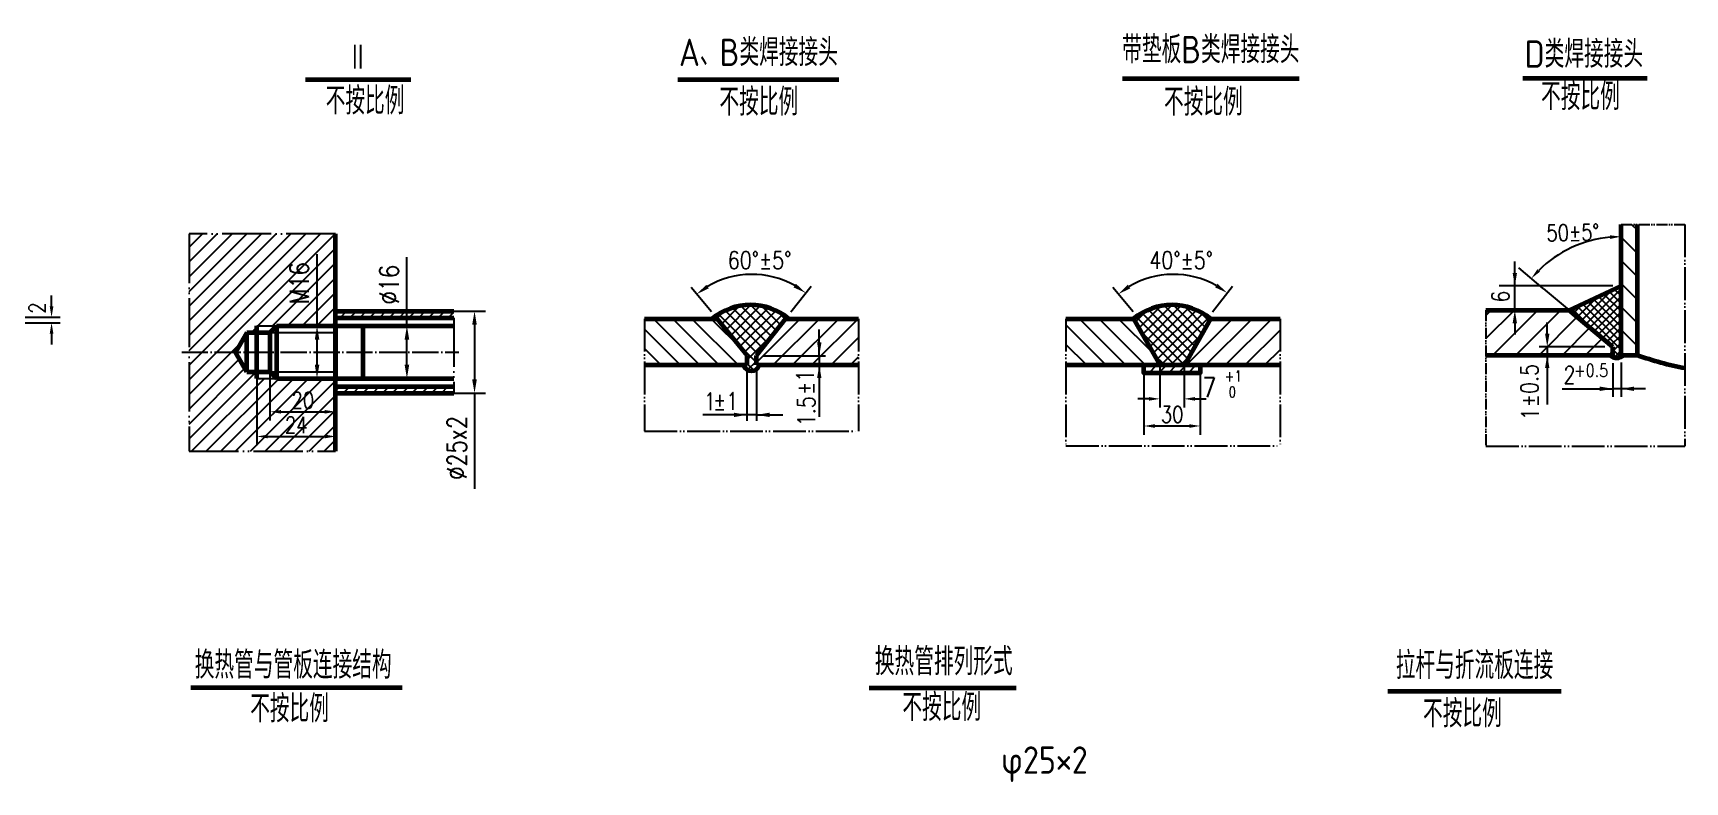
# Model space of a CAD drawing. Header units: millimetres. Extents: x -918 to 12145, y -17246 to 1103.
# Drawn here: x 653 to 2163, y -922 to -237 of the extents above; entities that cross this region are included whole.
import ezdxf

# ---------------------------------------------------------------- set-up
doc = ezdxf.new("R2010")
doc.units = ezdxf.units.MM
for name, pattern in [('ACAD_ISO04W100', [30, 24, -3, 0, -3]), ('CONTINOUS', [0]), ('DIVIDE-M', [39, 30, -3, 0, -3, 0, -3]), ('DIVIDE-S', [16, 10, -2, 0, -2, 0, -2]), ('PHANTOM', [2.5, 1.25, -0.25, 0.25, -0.25, 0.25, -0.25])]:
    doc.linetypes.add(name, pattern=pattern)
for name, color, linetype in [('5剖面线层', 2, 'Continuous'), ('7标注层', 4, 'Continuous'), ('9双点划线层', 6, 'PHANTOM'), ('中心线', 1, 'ACAD_ISO04W100'), ('标注', 4, 'Continuous'), ('细实线', 3, 'Continuous')]:
    doc.layers.add(name, color=color, linetype=linetype)
doc.layers.add('中粗线', color=7, linetype='Continuous', lineweight=60)
doc.styles.get("Standard").update_dxf_attribs({"font": 'gbenor.shx', "width": 0.707, "bigfont": 'gbcbig.shx'})
doc.styles.add('TH_GBDIM', font='romans.shx', dxfattribs={"width": 0.8, "bigfont": 'gbcbig.shx'})
doc.dimstyles.new('TH_GBDIM', dxfattribs={"dimtxt": 3.5, "dimasz": 2.5, "dimexe": 2, "dimexo": 0, "dimgap": 1.5, "dimtad": 1, "dimdec": 1, "dimdsep": 46, "dimtxsty": 'TH_GBDIM', "dimcen": 2.5, "dimclrd": 130, "dimclre": 130, "dimclrt": 3, "dimadec": 0, "dimazin": 0, "dimtfac": 0.714286, "dimtdec": 1, "dimtmove": 0, "dimatfit": 3, "dimfxl": 0, "dimtzin": 0, "dimlwd": -1, "dimlwe": -1, "dimarcsym": 0})
doc.dimstyles.new('副本 (2)ISO-25', dxfattribs={"dimtxt": 15, "dimasz": 10, "dimexe": 8, "dimexo": 0, "dimgap": 3, "dimtad": 1, "dimdec": 1, "dimrnd": 0.005, "dimdsep": 46, "dimtxsty": 'TH_GBDIM', "dimcen": 2.5, "dimadec": 0, "dimazin": 0, "dimtfac": 1, "dimtdec": 1, "dimtofl": 0, "dimtmove": 2, "dimatfit": 2, "dimfxl": 0, "dimarcsym": 0})

# ---------------------------------------------------------------- blocks, each defined once
blk = doc.blocks.new('*D164')
at = {"layer": '标注', "color": 0, "lineweight": -2}
for p, q in [((1668.8, -547.7), (1668.8, -604.1)), ((1720.3, -547.7), (1720.3, -604.1)), ((1678.8, -596.1), (1710.3, -596.1))]:
    blk.add_line(p, q, dxfattribs=at)
at = {"layer": '标注', "color": 0}
for points in [[(1678.8, -594.5), (1678.8, -597.8), (1668.8, -596.1)], [(1710.3, -594.5), (1710.3, -597.8), (1720.3, -596.1)]]:
    blk.add_solid(points, dxfattribs=at)
at = {"layer": '标注', "color": 0, "insert": (1694.6, -585.6), "char_height": 15, "attachment_point": 5, "style": 'TH_GBDIM'}
blk.add_mtext('30', dxfattribs=at)
blk = doc.blocks.new('*D189')
at = {"layer": '7标注层', "color": 130}
for p, q in [((1037.7, -491.1), (1066.8, -491.1)), ((1056.8, -503.6), (1056.8, -553.6)), ((1032, -566.1), (1066.8, -566.1)), ((1056.8, -566.1), (1056.8, -653.6))]:
    blk.add_line(p, q, dxfattribs=at)
for points in [[(1054.7, -503.6), (1058.9, -503.6), (1056.8, -491.1)], [(1054.7, -553.6), (1058.9, -553.6), (1056.8, -566.1)]]:
    blk.add_solid(points, dxfattribs=at)
at = {"layer": '7标注层', "color": 3, "insert": (1040.6, -616.1), "char_height": 17.5, "attachment_point": 5, "rotation": 90, "style": 'TH_GBDIM'}
blk.add_mtext('%%c25x2', dxfattribs=at)
blk = doc.blocks.new('*D190')
at = {"layer": '标注', "color": 0, "lineweight": -2}
for p, q in [((857.8, -552.6), (857.8, -613.7)), ((929.8, -552.6), (929.8, -613.7)), ((867.8, -605.7), (919.8, -605.7))]:
    blk.add_line(p, q, dxfattribs=at)
at = {"layer": '标注', "color": 0}
for points in [[(867.8, -604), (867.8, -607.4), (857.8, -605.7)], [(919.8, -604), (919.8, -607.4), (929.8, -605.7)]]:
    blk.add_solid(points, dxfattribs=at)
at = {"layer": '标注', "color": 0, "insert": (893.8, -595.2), "char_height": 15, "attachment_point": 5, "style": 'TH_GBDIM'}
blk.add_mtext('24', dxfattribs=at)
blk = doc.blocks.new('*D191')
at = {"layer": '标注', "color": 0, "lineweight": -2}
for p, q in [((869.8, -546.6), (869.8, -591.1)), ((929.8, -546.6), (929.8, -591.1)), ((879.8, -583.1), (919.8, -583.1))]:
    blk.add_line(p, q, dxfattribs=at)
at = {"layer": '标注', "color": 0}
for points in [[(879.8, -581.5), (879.8, -584.8), (869.8, -583.1)], [(919.8, -581.5), (919.8, -584.8), (929.8, -583.1)]]:
    blk.add_solid(points, dxfattribs=at)
at = {"layer": '标注', "color": 0, "insert": (899.8, -572.6), "char_height": 15, "attachment_point": 5, "style": 'TH_GBDIM'}
blk.add_mtext('20', dxfattribs=at)
blk = doc.blocks.new('*D192')
at = {"layer": '7标注层', "color": 130}
for p, q in [((912.8, -504.6), (912.8, -439.1)), ((908.8, -504.6), (922.8, -504.6)), ((912.8, -540.1), (912.8, -517.1)), ((908.8, -552.6), (922.8, -552.6))]:
    blk.add_line(p, q, dxfattribs=at)
for points in [[(910.8, -517.1), (914.9, -517.1), (912.8, -504.6)], [(910.8, -540.1), (914.9, -540.1), (912.8, -552.6)]]:
    blk.add_solid(points, dxfattribs=at)
at = {"layer": '7标注层', "color": 3, "insert": (896.6, -465.6), "char_height": 17.5, "attachment_point": 5, "rotation": 90, "style": 'TH_GBDIM'}
blk.add_mtext('M16', dxfattribs=at)
blk = doc.blocks.new('*D193')
at = {"layer": '7标注层', "color": 130}
for p, q in [((995, -504.6), (995, -441.8)), ((995, -504.6), (985, -504.6)), ((995, -540.1), (995, -517.1)), ((995, -552.6), (985, -552.6))]:
    blk.add_line(p, q, dxfattribs=at)
for points in [[(992.9, -517.1), (997.1, -517.1), (995, -504.6)], [(992.9, -540.1), (997.1, -540.1), (995, -552.6)]]:
    blk.add_solid(points, dxfattribs=at)
at = {"layer": '7标注层', "color": 3, "insert": (978.8, -466.9), "char_height": 17.5, "attachment_point": 5, "rotation": 90, "style": 'TH_GBDIM'}
blk.add_mtext('%%C16', dxfattribs=at)
blk = doc.blocks.new('*D318')
at = {"layer": '标注', "color": 0, "lineweight": -2}
for p, q in [((670.1, -486.7), (670.1, -476.7)), ((555.4, -496.7), (678.1, -496.7)), ((555.4, -501.7), (678.1, -501.7)), ((670.1, -511.7), (670.1, -521.7))]:
    blk.add_line(p, q, dxfattribs=at)
at = {"layer": '标注', "color": 0}
for points in [[(668.4, -486.7), (671.8, -486.7), (670.1, -496.7)], [(668.4, -511.7), (671.8, -511.7), (670.1, -501.7)]]:
    blk.add_solid(points, dxfattribs=at)
at = {"layer": '标注', "color": 0, "insert": (656.9, -488.2), "char_height": 15, "attachment_point": 5, "rotation": 90, "style": 'TH_GBDIM'}
blk.add_mtext('2', dxfattribs=at)

msp = doc.modelspace()

# ---------------------------------------------------------------- hatches: boundary and pattern name
at = {"layer": '5剖面线层', "linetype": 'Continuous'}
h = msp.add_hatch(dxfattribs=at)
h.set_pattern_fill('ANSI31', color=256, scale=120.037746, angle=90, style=0)
h.set_pattern_definition([(135, (5325.685, -4726.33), (-10.60994, -10.60994), [])])
h.paths.add_polyline_path([(2119.951, -411.8277), (2105.013, -411.8277), (2105.013, -531.2135), (2119.951, -531.2135)])
h = msp.add_hatch(dxfattribs=at)
h.set_pattern_fill('ANSI37', color=256, scale=40.012582, style=0)
h.set_pattern_definition([(45, (5373.1754, -4749.6413), (-3.536646, 3.536646), []), (135, (5373.1754, -4749.6413), (-3.536646, -3.536646), [])])
h.paths.add_polyline_path([(2097.544, -531.2135), (2095.1013, -531.2135, 0.420519387), (2107.4831, -531.2135), (2105.013, -531.2135), (2105.013, -468.0908), (2057.4994, -490.1431), (2097.544, -523.7445)])
at = {"layer": '5剖面线层'}
h = msp.add_hatch(dxfattribs=at)
h.set_pattern_fill('ANSI31', color=256, scale=99.875156, angle=90, style=0)
h.set_pattern_definition([(135, (-2429.101, -3734.291), (-8.8278, -8.8278), [])])
h.paths.add_polyline_path([(1212.1447, -498.0136), (1212.1447, -540.2973), (1306.2071, -540.2973), (1306.2071, -531.7081), (1278.519, -498.0136)])
h = msp.add_hatch(dxfattribs=at)
h.set_pattern_fill('ANSI37', color=256, scale=53.26675, style=0)
h.set_pattern_definition([(45, (-2429.101, -3734.2914), (-4.70816, 4.70816), []), (135, (-2429.101, -3734.2914), (-4.70816, -4.70816), [])])
h.paths.add_polyline_path([(1306.2071, -540.2973), (1302.7105, -540.2973, 0.744199168), (1317.2872, -540.2973), (1314.5966, -540.2973), (1314.5966, -531.7081), (1341.041, -498.0136), (1344.3141, -498.0136, 0.356990645), (1273.9668, -498.0136), (1278.519, -498.0136), (1306.2071, -531.7081)])
h = msp.add_hatch(dxfattribs=at)
h.set_pattern_fill('ANSI31', color=256, scale=99.875156, style=0)
h.set_pattern_definition([(45, (-2429.101, -3734.291), (-8.8278, 8.8278), [])])
h.paths.add_polyline_path([(1341.041, -498.0136), (1314.5966, -531.7081), (1314.5966, -540.2973), (1407.853, -540.2973), (1407.853, -498.0136)])
at = {"layer": '5剖面线层', "linetype": 'Continuous'}
h = msp.add_hatch(dxfattribs=at)
h.set_pattern_fill('ANSI31', color=256, scale=120.037746, style=0)
h.set_pattern_definition([(45, (5325.685, -4726.33), (-10.60994, 10.60994), [])])
h.paths.add_polyline_path([(1981.5521, -490.1431), (1981.5521, -531.2135), (2097.544, -531.2135), (2097.544, -523.7445), (2057.4994, -490.1431)])
at = {"layer": '标注'}
h = msp.add_hatch(dxfattribs=at)
h.set_pattern_fill('ANSI31', color=256, scale=3, style=0)
h.set_pattern_definition([(45, (-5181.075, -6369.308), (-6.735192, 6.735192), [])])
h.paths.add_polyline_path([(795.9917, -420.4862), (795.9917, -528.5834), (838.3587, -528.5834), (848.751, -510.5834), (857.751, -510.5834), (857.751, -504.5834), (875.751, -504.5834), (929.751, -504.5834), (929.751, -420.4862)])
h.paths.add_polyline_path([(795.9917, -619.2304), (929.751, -619.2304), (929.751, -552.5834), (875.751, -552.5834), (857.751, -552.5834), (857.751, -546.5834), (848.751, -546.5834), (838.3587, -528.5834), (795.9917, -528.5834)])
h.paths.add_polyline_path([(883.4724, -488.9584), (883.4724, -442.2084), (909.7224, -442.2084), (909.7224, -488.9584)], flags=24)
h.paths.add_polyline_path([(880.001, -583.9407), (907.501, -583.9407), (907.501, -606.4407), (880.001, -606.4407)], flags=24)
h.paths.add_polyline_path([(886.2868, -561.387), (913.2153, -561.387), (913.2153, -583.887), (886.2868, -583.887)], flags=24)
h = msp.add_hatch(dxfattribs=at)
h.set_pattern_fill('ANSI31', color=256, scale=2, style=0)
h.set_pattern_definition([(45, (-4558.7924, -6106.5334), (-4.490128, 4.490128), [])])
edge = h.paths.add_edge_path()
edge.add_line((929.751, -560.0834), (929.751, -566.0834))
edge.add_line((929.751, -566.0834), (1032.0458, -566.0834))
edge.add_spline(control_points=[(1032.0458, -566.0834), (1033.5784, -564.0917), (1035.1109, -562.0999), (1036.4276, -560.0834)], knot_values=[72.206930083, 72.206930083, 72.206930083, 72.206930083, 79.256184702, 79.256184702, 79.256184702, 79.256184702], degree=3, periodic=0)
edge.add_line((1036.4276, -560.0834), (929.751, -560.0834))
edge = h.paths.add_edge_path()
edge.add_line((929.751, -491.0834), (929.751, -497.0834))
edge.add_line((929.751, -497.0834), (1034.9956, -497.0834))
edge.add_spline(control_points=[(1034.9956, -497.0834), (1035.8705, -495.0814), (1036.8079, -493.0824), (1037.7452, -491.0834)], knot_values=[0, 0, 0, 0, 6.276352197, 6.276352197, 6.276352197, 6.276352197], degree=3, periodic=0)
edge.add_line((1037.7452, -491.0834), (929.751, -491.0834))
h = msp.add_hatch(dxfattribs=at)
h.set_pattern_fill('ANSI31', color=256, scale=4, angle=90, style=0)
h.set_pattern_definition([(135, (-5181.075, -6369.308), (-8.980256, -8.980256), [])])
h.paths.add_polyline_path([(1659.3843, -498.0136), (1597.5622, -498.0136), (1597.5622, -540.2973), (1683.3175, -540.2973)])
h = msp.add_hatch(dxfattribs=at)
h.set_pattern_fill('ANSI37', color=256, scale=2, angle=90, style=0)
h.set_pattern_definition([(135, (-4546.18, -6106.5334), (-4.490128, -4.490128), []), (225, (-4546.18, -6106.5334), (4.490128, -4.490128), [])])
h.paths.add_polyline_path([(1729.7316, -498.0136, 0.356990645), (1659.3843, -498.0136), (1683.3175, -540.2973), (1705.7984, -540.2973)])
h = msp.add_hatch(dxfattribs=at)
h.set_pattern_fill('ANSI31', color=256, scale=4, style=0)
h.set_pattern_definition([(45, (-5181.075, -6369.308), (-8.980256, 8.980256), [])])
h.paths.add_polyline_path([(1793.2705, -498.0136), (1729.7316, -498.0136), (1705.7984, -540.2973), (1720.2798, -540.2973), (1793.2705, -540.2973)])
h = msp.add_hatch(dxfattribs=at)
h.set_pattern_fill('ANSI31', color=256, scale=2, style=0)
h.set_pattern_definition([(45, (-5181.075, -6369.308), (-4.490128, 4.490128), [])])
h.paths.add_polyline_path([(1683.3175, -540.2973), (1668.8361, -540.2973), (1668.8361, -547.7188), (1683.3175, -547.7188)])
h.paths.add_polyline_path([(1705.6012, -540.2973), (1683.3175, -540.2973), (1683.3175, -547.7188), (1705.6012, -547.7188)])
h.paths.add_polyline_path([(1720.2798, -540.2973), (1705.6012, -540.2973), (1705.6012, -547.7188), (1720.2798, -547.7188)])

# ---------------------------------------------------------------- linework, layer by layer
at = {"layer": '7标注层'}
for p, q in [((2007.9222, -490.1431), (2007.9222, -445.6838)), ((2033.8224, -470.2757), (2011.504, -451.5484)), ((2097.544, -468.0908), (1993.5917, -468.0908)), ((2033.8224, -470.2757), (2057.4994, -490.1431)), ((1372.0105, -531.8212), (1372.0105, -507.8512)), ((2007.9222, -501.3466), (2007.9222, -512.5501)), ((2037.5616, -512.541), (2037.5616, -501.3375)), ((2090.075, -523.7445), (2030.0925, -523.7445)), ((2037.5616, -523.7445), (2037.5616, -576.3895)), ((1321.1106, -531.8212), (1377.6013, -531.8212)), ((1372.0105, -531.8212), (1372.0105, -587.8742)), ((1683.3175, -540.2973), (1683.3175, -579.3024)), ((1705.6012, -540.2973), (1705.6012, -579.3024)), ((2097.544, -538.6825), (2097.544, -569.5578)), ((2105.013, -538.0754), (2105.013, -569.5578)), ((1305.9153, -545.8903), (1305.9153, -591.5502)), ((1314.5859, -545.8903), (1314.5859, -591.5502)), ((1673.3175, -571.3024), (1663.3175, -571.3024)), ((1715.6012, -571.3024), (1725.6012, -571.3024)), ((2051.2344, -562.0888), (2097.544, -562.0888)), ((2127.4201, -562.0888), (2097.544, -562.0888)), ((1314.5859, -585.9572), (1265.5531, -585.9572)), ((1314.5859, -585.9572), (1338.556, -585.9572))]:
    msp.add_line(p, q, dxfattribs=at)
at = {"layer": '7标注层', "linetype": 'CONTINOUS'}
for p, q in [((1345.9801, -491.7203), (1364.5094, -468.1108)), ((1731.3975, -491.7203), (1749.9268, -468.1108)), ((1273.44, -491.8327), (1254.9568, -469.3399)), ((1658.8575, -491.8327), (1640.3743, -469.3399))]:
    msp.add_line(p, q, dxfattribs=at)
at = {"layer": '7标注层'}
msp.add_arc((2105.013, -530.0118), 107.0674, 95.3533241, 134.6466759, dxfattribs=at)
at = {"layer": '7标注层', "linetype": 'CONTINOUS'}
for centre in [(1310.4983, -536.9301), (1695.9157, -536.9301)]:
    msp.add_arc(centre, 79.4831, 60.53279, 120.7527418, dxfattribs=at)
at = {"layer": '7标注层'}
for points in [[(2094.9461, -421.7466), (2095.1018, -425.0762), (2105.013, -422.9444)], [(2030.9986, -454.9681), (2028.5479, -452.7085), (2022.9947, -461.1902)], [(2009.9228, -456.087), (2005.9216, -456.087), (2007.9222, -468.0908)], [(2005.9216, -502.1469), (2009.9228, -502.1469), (2007.9222, -490.1431)], [(2039.5622, -511.7407), (2035.5609, -511.7407), (2037.5616, -523.7445)], [(1374.008, -519.68), (1370.013, -519.68), (1372.0105, -531.665)], [(1374.008, -552.2823), (1370.013, -552.2823), (1372.0105, -540.2973)], [(2035.5609, -543.2173), (2039.5622, -543.2173), (2037.5616, -531.2135)], [(1673.3175, -569.6357), (1673.3175, -572.9691), (1683.3175, -571.3024)], [(1715.6012, -569.6357), (1715.6012, -572.9691), (1705.6012, -571.3024)], [(2085.5402, -560.0881), (2085.5402, -564.0894), (2097.544, -562.0888)], [(2117.0168, -564.0894), (2117.0168, -560.0881), (2105.013, -562.0888)], [(1293.9303, -583.9597), (1293.9303, -587.9547), (1305.9153, -585.9572)], [(1326.5709, -587.9547), (1326.5709, -583.9597), (1314.5859, -585.9572)]]:
    msp.add_solid(points, dxfattribs=at)
at = {"layer": '7标注层', "linetype": 'CONTINOUS'}
for points in [[(1271.0053, -470.2604), (1268.7063, -466.9871), (1260.0359, -475.5208)], [(1350.7105, -466.0671), (1348.4855, -469.3912), (1359.5702, -474.4041)], [(1656.4228, -470.2604), (1654.1238, -466.9871), (1645.4533, -475.5208)], [(1736.128, -466.0671), (1733.903, -469.3912), (1744.9877, -474.4041)]]:
    msp.add_solid(points, dxfattribs=at)
at = {"layer": '9双点划线层', "linetype": 'DIVIDE-M', "ltscale": 1.5}
for p, q in [((929.6892, -420.4862), (795.9917, -420.4862)), ((795.9917, -420.4862), (795.9917, -619.2304)), ((1037.9941, -497.0834), (1037.9941, -566.0834)), ((795.9917, -619.2304), (929.751, -619.2304))]:
    msp.add_line(p, q, dxfattribs=at)
at = {"layer": '9双点划线层', "linetype": 'DIVIDE-S'}
for p, q in [((2105.013, -411.8277), (2163.479, -411.8277)), ((1981.5521, -490.1431), (1981.5521, -614.693))]:
    msp.add_line(p, q, dxfattribs=at)
at = {"layer": '9双点划线层', "linetype": 'DIVIDE-M'}
for p, q in [((2163.479, -411.8277), (2163.479, -614.693)), ((1212.1447, -498.0136), (1212.1447, -600.9205)), ((1407.853, -498.0136), (1407.853, -600.9205)), ((1597.5622, -498.0136), (1597.5622, -614.1619)), ((1793.2705, -498.0136), (1793.2705, -614.1619)), ((1212.1447, -600.9205), (1407.853, -600.9205)), ((1597.5622, -614.1619), (1793.2705, -614.1619)), ((1981.5521, -614.693), (2163.479, -614.693))]:
    msp.add_line(p, q, dxfattribs=at)
at = {"layer": '中心线'}
msp.add_line((789.1165, -528.5834), (1042.4188, -528.5834), dxfattribs=at)
at = {"layer": '中粗线'}
for p, q in [((902.2003, -279.1925), (998.6839, -279.1925)), ((1242.779, -279.3134), (1389.7512, -279.3134)), ((1649.3232, -278.3816), (1810.7951, -278.3816)), ((2015.2649, -278.181), (2128.9916, -278.181)), ((929.751, -619.2304), (929.751, -420.4722)), ((2105.013, -531.2135), (2105.013, -411.8277)), ((2119.951, -531.2135), (2119.951, -411.8277)), ((2057.4994, -490.1431), (2105.013, -468.0908)), ((929.751, -491.0834), (1037.7452, -491.0834)), ((929.751, -497.0834), (1037.9941, -497.0834)), ((1212.1447, -498.0136), (1278.519, -498.0136)), ((1306.2071, -531.7081), (1278.519, -498.0136)), ((1314.5966, -531.7081), (1341.041, -498.0136)), ((1341.041, -498.0136), (1407.853, -498.0136)), ((1597.5622, -498.0136), (1659.3843, -498.0136)), ((1659.3843, -498.0136), (1683.3175, -540.2973)), ((1729.7316, -498.0136), (1705.7984, -540.2973)), ((1729.7316, -498.0136), (1793.2705, -498.0136)), ((1981.5521, -490.1431), (2057.4994, -490.1431)), ((2097.544, -523.7445), (2057.4994, -490.1431)), ((848.751, -510.5834), (838.3587, -528.5834)), ((848.751, -510.5834), (869.751, -510.5834)), ((848.751, -546.5834), (848.751, -510.5834)), ((857.751, -552.5834), (857.751, -504.5834)), ((869.751, -510.5834), (875.751, -504.5834)), ((869.751, -510.5834), (869.751, -546.5834)), ((875.751, -504.5834), (875.751, -552.5834)), ((875.751, -504.5834), (929.751, -504.5834)), ((929.751, -504.5834), (1037.9941, -504.5834)), ((929.751, -504.5834), (929.751, -552.5834)), ((955.0727, -552.5834), (955.0727, -504.5834)), ((848.751, -546.5834), (838.3587, -528.5834)), ((2097.544, -531.2135), (2097.544, -523.7445)), ((1212.1447, -540.2973), (1306.2071, -540.2973)), ((1306.2071, -540.2973), (1306.2071, -531.7081)), ((1314.5966, -540.2973), (1314.5966, -531.7081)), ((1314.5966, -540.2973), (1407.853, -540.2973)), ((1597.5622, -540.2973), (1683.3175, -540.2973)), ((1705.7984, -540.2973), (1793.2705, -540.2973)), ((1981.5521, -531.2135), (2097.544, -531.2135)), ((2105.013, -531.2135), (2119.951, -531.2135)), ((848.751, -546.5834), (869.751, -546.5834)), ((869.751, -546.5834), (875.751, -552.5834)), ((875.751, -552.5834), (929.751, -552.5834)), ((929.751, -552.5834), (1037.9941, -552.5834)), ((929.751, -560.0834), (1037.9941, -560.0834)), ((929.751, -566.0834), (1037.9941, -566.0834)), ((797.3382, -835.4004), (990.5275, -835.4004)), ((1417.7646, -835.584), (1552.0391, -835.584)), ((1891.694, -838.5992), (2050.4146, -838.5992))]:
    msp.add_line(p, q, dxfattribs=at)
msp.add_lwpolyline([(1668.8361, -540.2973), (1720.2798, -540.2973), (1720.2798, -547.7188), (1668.8361, -547.7188)], close=True, dxfattribs=at)
for centre, radius, start, end in [((1309.1405, -540.9993), 55.5424, 50.7078218, 129.2921782), ((1694.5579, -540.9993), 55.5424, 50.7078218, 129.2921782), ((1309.9989, -538.1125), 7.6088, 196.6868155, 343.3131845), ((2101.2922, -525.1542), 8.6627, 224.3846051, 315.6153949), ((2213.1877, -273.8237), 273.7564, 250.0876326, 259.538205)]:
    msp.add_arc(centre, radius, start, end, dxfattribs=at)
at = {"layer": '细实线'}
for p, q in [((857.751, -504.5834), (875.751, -504.5834)), ((869.751, -510.5834), (929.751, -510.5834)), ((857.751, -552.5834), (875.751, -552.5834)), ((869.751, -546.5834), (929.751, -546.5834))]:
    msp.add_line(p, q, dxfattribs=at)

# ---------------------------------------------------------------- texts
at = {"layer": '7标注层', "style": 'TH_GBDIM', "width": 0.8}
for s, height, p in [('60%%d%%p5%%d', 16, (1288.3611, -452.4675)), ('40%%d%%p5%%d', 16, (1673.7786, -452.4675)), ('2', 16, (2052.3995, -557.4298)), ('+0.5', 12, (2062.0056, -551.2546)), ('+1', 10, (1742.6585, -555.5186)), ('1', 16, (1266.4107, -581.7045)), ('%%p1', 16, (1274.9593, -581.4182))]:
    msp.add_text(s, height=height, dxfattribs=at).set_placement(p)
at = {"layer": '7标注层', "linetype": 'Continuous', "style": 'TH_GBDIM', "width": 0.8}
msp.add_text('6', height=16, rotation=90, dxfattribs=at).set_placement((2002.7818, -483.309))
at = {"layer": '7标注层', "style": 'TH_GBDIM', "width": 0.8}
for s, p in [('%%p0.5', (2029.3267, -578.9169)), ('%%p1', (1367.0876, -567.6071)), ('1.5', (1368.1535, -596.3634)), ('1', (2029.9521, -590.6558))]:
    msp.add_text(s, height=16, rotation=90, dxfattribs=at).set_placement(p)
at = {"layer": '7标注层', "insert": (2060.9707, -419.2216), "char_height": 15, "attachment_point": 5, "rotation": 1.1204932, "style": 'TH_GBDIM'}
msp.add_mtext('50±5°', dxfattribs=at)
at = {"layer": '标注'}
for s, p in [('A、B类焊接接头', (1243.7306, -266.9393)), ('带垫板B类焊接接头', (1648.9236, -264.3772)), ('D类焊接接头', (2016.8777, -268.5084)), ('Ⅱ', (941.0356, -271.8667)), ('不按比例', (920.7204, -311.2332)), ('不按比例', (1280.7386, -312.278)), ('不按比例', (1687.1983, -312.3887)), ('不按比例', (2031.9215, -307.2873)), ('换热管与管板连接结构', (801.0255, -827.1543)), ('换热管排列形式', (1422.807, -824.0087)), ('拉杆与折流板连接', (1899.1083, -827.5474)), ('不按比例', (851.7231, -867.0805)), ('不按比例', (1447.9826, -865.8386)), ('不按比例', (1924.0149, -871.651)), ('φ25×2', (1538.2246, -914.0895))]:
    msp.add_text(s, height=25, dxfattribs=at).set_placement(p)
at = {"layer": '标注', "style": 'TH_GBDIM', "width": 0.8}
for s, height, p in [('7 ', 18, (1722.4159, -569.8153)), ('0', 9.5994, (1746.328, -569.8153))]:
    msp.add_text(s, height=height, dxfattribs=at).set_placement(p)

# ---------------------------------------------------------------- dimensions: what is measured, and where the dimension line sits
at = {"layer": '7标注层'}
for base, p1, p2, text, picture, middle in [((912.8474, -504.5834), (908.84, -552.5834), (908.84, -504.5834), 'M16', '*D192', (896.5974, -465.5834)), ((995.0054, -504.5834), (995.0054, -552.5834), (995.0054, -504.5834), '%%C16', '*D193', (978.7554, -466.9168)), ((1056.8168, -566.0834), (1037.7452, -491.0834), (1032.0458, -566.0834), '%%c25x2', '*D189', (1040.5668, -616.0834))]:
    dim = msp.add_linear_dim(base=base, p1=p1, p2=p2, angle=90, text=text, dimstyle='TH_GBDIM', override={"dimscale": 5}, dxfattribs=at)
    dim.commit()
    dim.dimension.update_dxf_attribs({"geometry": picture, "text_midpoint": middle})
at = {"layer": '标注'}
dim = msp.add_linear_dim(base=(670.0919, -496.6882), p1=(555.3597, -501.6882), p2=(555.3597, -496.6882), angle=90, text='2', dimstyle='副本 (2)ISO-25', dxfattribs=at)
dim.commit()
dim.dimension.update_dxf_attribs({"geometry": '*D318', "text_midpoint": (656.8598, -488.2494), "dimtype": 160})
for base, p1, p2, text, picture, middle in [((929.751, -605.6907), (857.751, -552.5834), (929.751, -552.5834), '24', '*D190', (893.751, -595.1907)), ((929.751, -583.137), (869.751, -546.5834), (929.751, -546.5834), '20', '*D191', (899.751, -572.637)), ((1720.2798, -596.1403), (1668.8361, -547.7188), (1720.2798, -547.7188), '30', '*D164', (1694.5579, -585.6403))]:
    dim = msp.add_linear_dim(base=base, p1=p1, p2=p2, text=text, dimstyle='副本 (2)ISO-25', dxfattribs=at)
    dim.commit()
    dim.dimension.update_dxf_attribs({"geometry": picture, "text_midpoint": middle})

doc.saveas('drawing.dxf')
